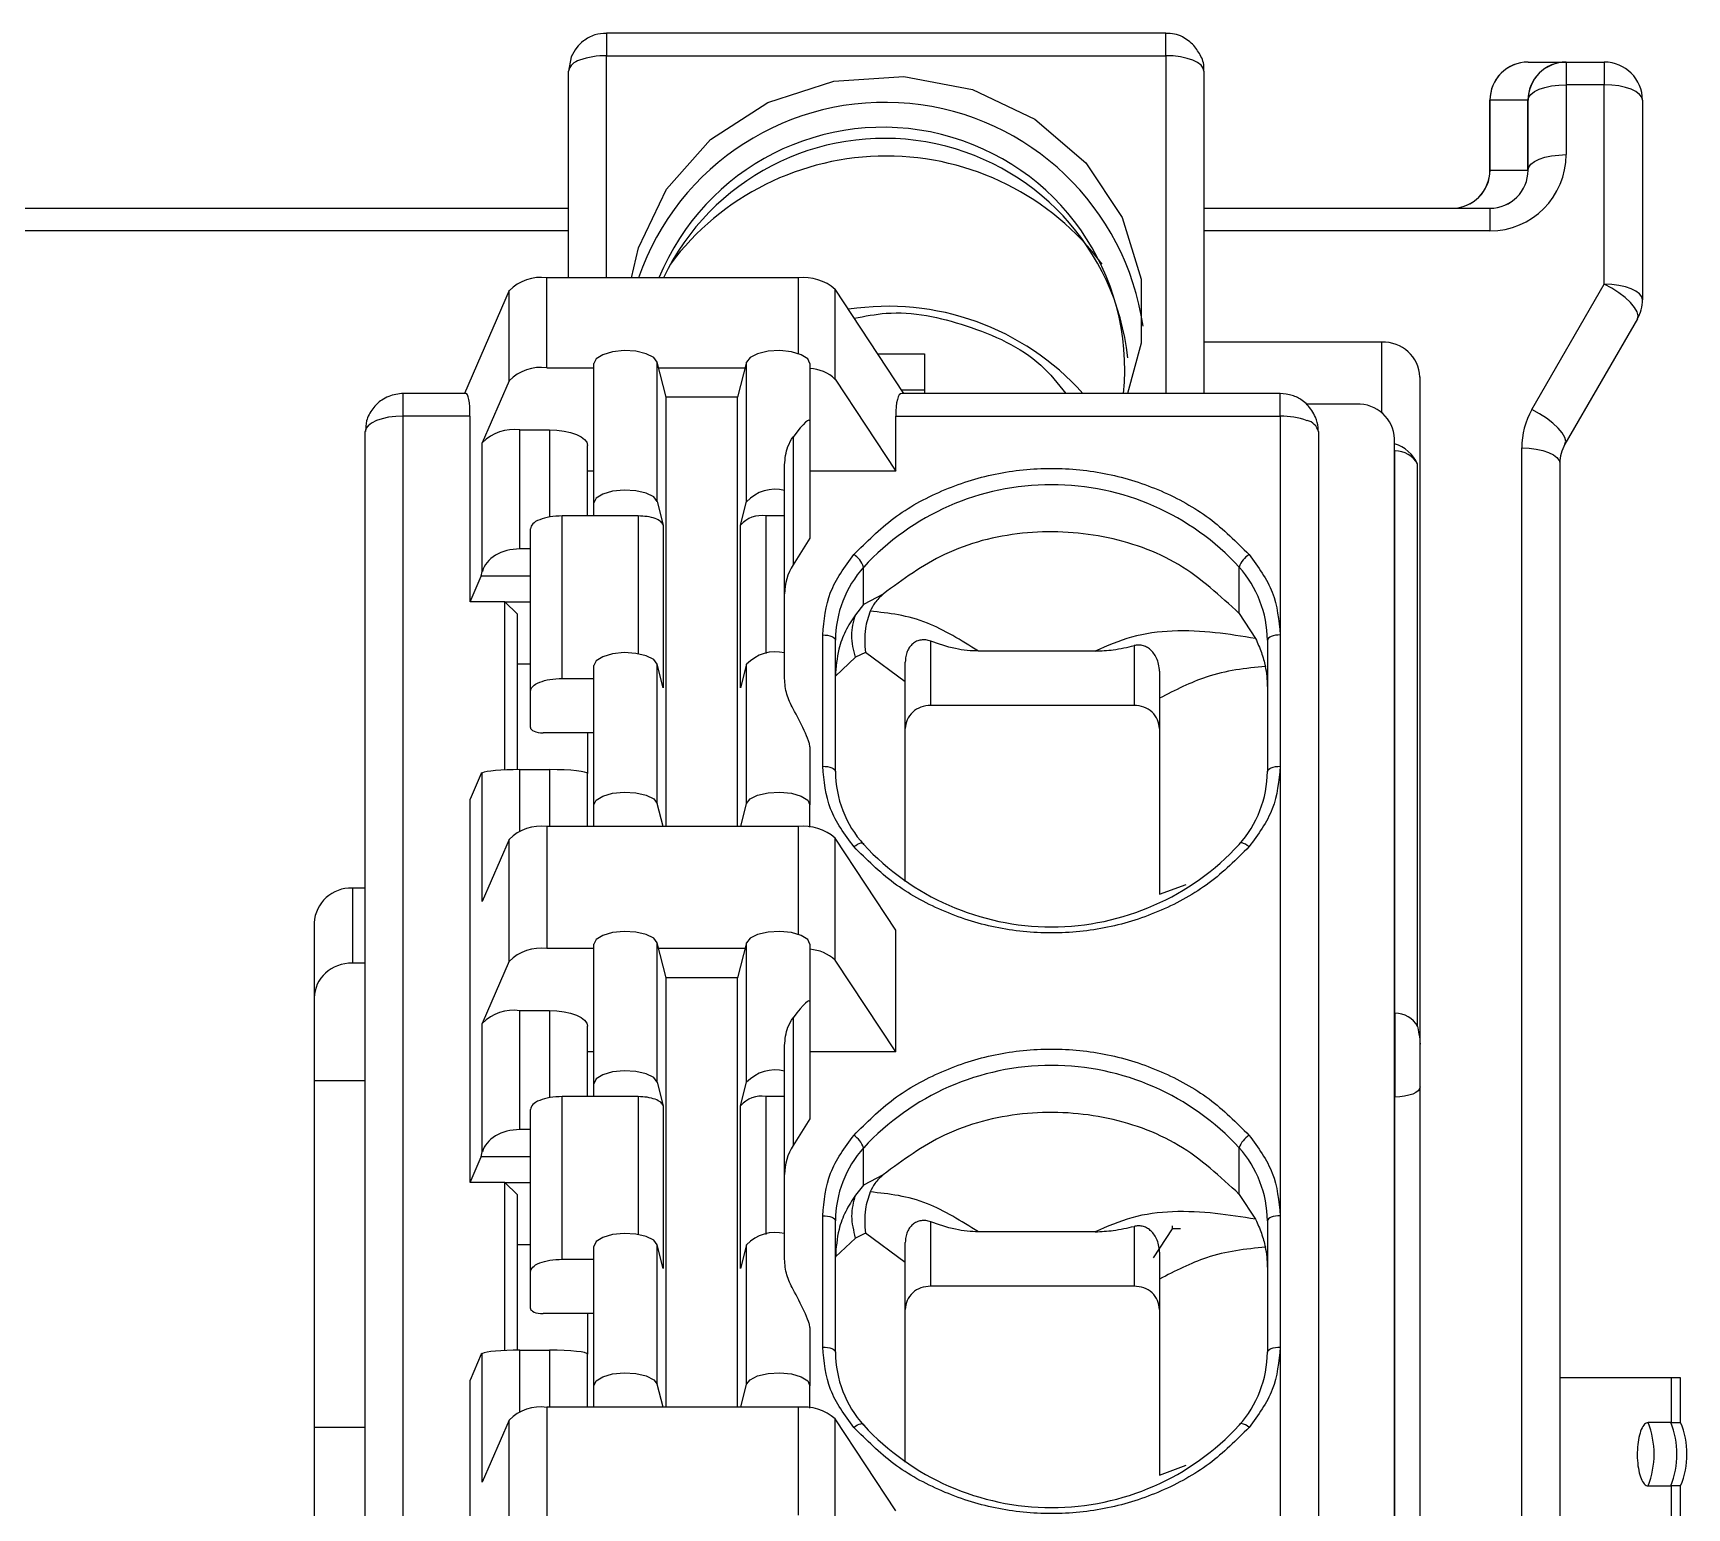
# Model space of a CAD drawing. Header units: millimetres. Extents: x 195 to 222, y 165 to 271.
# Drawn here: x 208.58 to 221.59, y 257.5 to 269.1 of the extents above; entities that cross this region are included whole.
import ezdxf

# ---------------------------------------------------------------- set-up
doc = ezdxf.new("R2010")
doc.units = ezdxf.units.MM

msp = doc.modelspace()

# ---------------------------------------------------------------- linework, layer by layer
at = {"color": 7, "linetype": 'Continuous', "lineweight": 25}
for p, q in [((217.489, 269.097), (213.089, 269.097)), ((212.811, 268.91), (212.789, 268.797)), ((213.089, 268.919), (217.489, 268.919)), ((220.339, 268.869), (220.638, 268.869)), ((220.638, 268.869), (220.639, 268.869)), ((220.639, 268.869), (220.939, 268.869)), ((220.639, 268.869), (220.639, 268.691)), ((220.939, 268.869), (220.939, 268.691)), ((212.789, 267.172), (212.789, 268.797)), ((217.789, 268.797), (217.789, 266.263)), ((220.639, 268.691), (220.639, 268.141)), ((220.939, 268.691), (220.639, 268.691)), ((220.939, 267.121), (220.939, 268.691)), ((220.338, 268.569), (220.039, 268.569)), ((220.039, 268.569), (220.039, 268.019)), ((220.039, 268.019), (220.039, 268.569)), ((220.039, 268.569), (220.039, 268.569)), ((220.339, 268.569), (220.338, 268.569)), ((220.338, 268.019), (220.338, 268.569)), ((220.339, 268.019), (220.339, 268.569)), ((221.239, 268.569), (221.239, 266.999)), ((220.039, 268.019), (220.338, 268.019)), ((220.039, 268.019), (220.039, 268.019)), ((220.338, 268.019), (220.339, 268.019)), ((198.989, 267.719), (212.789, 267.719)), ((217.789, 267.719), (220.039, 267.719)), ((220.039, 267.719), (220.039, 267.541)), ((212.618, 266.464), (212.618, 267.172)), ((214.598, 267.172), (212.618, 267.172)), ((212.323, 267.071), (211.972, 266.263)), ((212.323, 266.363), (212.323, 267.071)), ((214.888, 266.374), (214.888, 267.082)), ((215.427, 266.263), (214.888, 267.082)), ((220.369, 266.135), (220.939, 267.121)), ((221.199, 266.849), (220.629, 265.863)), ((219.189, 266.666), (217.789, 266.666)), ((213.487, 265.412), (213.487, 266.508)), ((213.558, 266.233), (213.487, 266.508)), ((214.19, 266.508), (214.119, 266.233)), ((214.19, 265.412), (214.19, 266.508)), ((215.222, 266.574), (215.589, 266.574)), ((215.589, 266.574), (215.589, 266.263)), ((212.618, 266.464), (212.989, 266.464)), ((212.989, 265.401), (212.989, 266.497)), ((213.499, 266.464), (214.179, 266.464)), ((214.689, 266.497), (214.689, 266.041)), ((214.888, 266.374), (215.364, 265.651)), ((219.489, 238.894), (219.489, 266.392)), ((211.983, 266.263), (211.489, 266.263)), ((211.489, 266.085), (211.489, 266.243)), ((212.323, 266.363), (212.111, 265.875)), ((215.589, 266.289), (215.41, 266.289)), ((218.389, 266.263), (215.412, 266.263)), ((213.558, 262.856), (213.558, 266.233)), ((214.119, 266.233), (213.558, 266.233)), ((214.119, 262.856), (214.119, 266.233)), ((218.989, 266.178), (218.597, 266.178)), ((211.489, 247.905), (211.489, 266.085)), ((212.014, 266.085), (211.489, 266.085)), ((212.014, 264.623), (212.014, 266.085)), ((214.689, 266.041), (214.689, 265.125)), ((215.364, 265.651), (215.364, 266.085)), ((215.364, 266.085), (218.389, 266.085)), ((218.389, 266.085), (218.389, 264.363)), ((211.189, 247.783), (211.189, 265.963)), ((212.111, 264.863), (212.111, 265.875)), ((212.407, 265.976), (212.639, 265.976)), ((212.407, 265.04), (212.407, 265.976)), ((212.939, 265.299), (212.939, 265.854)), ((214.556, 265.92), (214.556, 264.915)), ((218.689, 265.963), (218.689, 247.783)), ((219.289, 239.137), (219.289, 265.904)), ((219.292, 265.811), (219.289, 265.811)), ((219.292, 261.388), (219.292, 265.811)), ((220.289, 235.76), (220.289, 265.835)), ((212.989, 265.651), (212.939, 265.651)), ((214.489, 265.501), (214.489, 265.701)), ((215.364, 265.651), (214.689, 265.651)), ((219.47, 261.283), (219.47, 265.706)), ((220.589, 265.713), (220.589, 235.638)), ((214.489, 265.299), (214.489, 265.501)), ((212.989, 265.299), (212.989, 265.401)), ((213.487, 265.412), (213.535, 265.226)), ((214.143, 265.226), (214.19, 265.412)), ((212.739, 264.02), (212.739, 265.299)), ((212.989, 265.299), (212.739, 265.299)), ((213.336, 265.299), (212.989, 265.299)), ((213.535, 265.226), (213.535, 263.948)), ((214.143, 263.948), (214.143, 265.226)), ((214.489, 265.299), (214.341, 265.299)), ((214.489, 264.222), (214.489, 265.299)), ((212.489, 263.919), (212.489, 265.198)), ((214.689, 265.125), (214.556, 264.915)), ((212.489, 265.04), (212.407, 265.04)), ((212.014, 264.623), (212.102, 264.826)), ((212.102, 264.826), (212.111, 264.863)), ((212.489, 264.826), (212.102, 264.826)), ((215.111, 264.602), (215.111, 264.897)), ((218.067, 264.531), (218.067, 264.897)), ((215.266, 264.685), (215.111, 264.602)), ((212.289, 264.623), (212.014, 264.623)), ((212.289, 263.301), (212.289, 264.623)), ((212.389, 264.526), (212.289, 264.623)), ((212.289, 264.623), (212.489, 264.623)), ((215.111, 264.602), (215.046, 264.522)), ((212.389, 263.304), (212.389, 264.526)), ((218.067, 264.531), (218.195, 264.335)), ((214.789, 263.33), (214.789, 264.363)), ((214.889, 263.289), (214.889, 264.322)), ((215.639, 263.809), (215.639, 264.314)), ((218.289, 264.322), (218.289, 263.289)), ((218.389, 264.363), (218.389, 263.33)), ((214.489, 264.021), (214.489, 264.222)), ((215.047, 264.187), (214.889, 264.039)), ((215.125, 264.225), (215.047, 264.187)), ((215.439, 263.995), (215.125, 264.225)), ((216.933, 264.236), (216.014, 264.236)), ((217.239, 264.279), (217.239, 263.809)), ((212.389, 264.136), (212.489, 264.136)), ((212.989, 263.026), (212.989, 264.122)), ((213.487, 263.036), (213.487, 264.133)), ((213.535, 263.948), (213.487, 264.133)), ((214.19, 264.133), (214.143, 263.948)), ((214.19, 263.036), (214.19, 264.133)), ((214.889, 264.039), (214.889, 264.038)), ((212.489, 263.634), (212.489, 263.919)), ((212.739, 264.02), (212.989, 264.02)), ((215.439, 262.424), (215.439, 263.995)), ((217.239, 263.809), (215.639, 263.809)), ((217.439, 263.865), (217.439, 262.323)), ((212.989, 263.593), (212.589, 263.593)), ((212.939, 263.593), (212.939, 263.273)), ((214.689, 263.483), (214.689, 263.026)), ((212.102, 263.273), (212.014, 263.07)), ((212.111, 263.279), (212.102, 263.273)), ((212.111, 262.267), (212.111, 263.279)), ((212.407, 263.304), (212.639, 263.304)), ((212.939, 262.856), (212.939, 263.273)), ((218.389, 263.33), (218.389, 259.795)), ((212.014, 260.055), (212.014, 263.07)), ((212.989, 262.856), (212.989, 263.026)), ((213.534, 262.856), (213.487, 263.036)), ((214.144, 262.856), (214.19, 263.036)), ((214.689, 262.85), (214.689, 263.026)), ((212.323, 262.755), (212.111, 262.267)), ((212.323, 261.796), (212.323, 262.755)), ((214.598, 262.856), (212.618, 262.856)), ((212.618, 262.856), (212.618, 261.896)), ((214.888, 261.806), (214.888, 262.765)), ((215.364, 262.042), (214.888, 262.765)), ((211.189, 262.372), (211.089, 262.372)), ((211.089, 262.372), (211.089, 261.781)), ((210.789, 262.098), (210.789, 243.188)), ((215.364, 261.083), (215.364, 262.042)), ((212.989, 261.896), (212.618, 261.896)), ((212.989, 260.833), (212.989, 261.93)), ((213.487, 260.844), (213.487, 261.94)), ((213.558, 261.665), (213.487, 261.94)), ((214.179, 261.896), (213.499, 261.896)), ((214.19, 261.94), (214.119, 261.665)), ((214.19, 260.844), (214.19, 261.94)), ((214.689, 261.93), (214.689, 261.473)), ((211.189, 261.78), (211.089, 261.781)), ((212.323, 261.796), (212.111, 261.307)), ((215.364, 261.083), (214.888, 261.806)), ((213.558, 258.288), (213.558, 261.665)), ((214.119, 261.665), (213.558, 261.665)), ((214.119, 258.288), (214.119, 261.665)), ((214.689, 261.473), (214.689, 260.558)), ((212.111, 260.296), (212.111, 261.307)), ((212.407, 261.408), (212.639, 261.408)), ((212.407, 260.472), (212.407, 261.408)), ((214.556, 261.352), (214.556, 260.347)), ((212.939, 260.732), (212.939, 261.286)), ((212.989, 261.083), (212.939, 261.083)), ((214.489, 260.933), (214.489, 261.134)), ((215.364, 261.083), (214.689, 261.083)), ((214.489, 260.732), (214.489, 260.933)), ((211.189, 260.856), (210.789, 260.856)), ((212.989, 260.732), (212.989, 260.833)), ((213.487, 260.844), (213.535, 260.659)), ((214.143, 260.659), (214.19, 260.844)), ((212.739, 259.453), (212.739, 260.732)), ((212.989, 260.732), (212.739, 260.732)), ((213.336, 260.732), (212.989, 260.732)), ((213.535, 260.659), (213.535, 259.38)), ((214.143, 259.38), (214.143, 260.659)), ((214.489, 260.732), (214.341, 260.732)), ((214.489, 259.654), (214.489, 260.732)), ((212.489, 259.351), (212.489, 260.63)), ((214.689, 260.558), (214.556, 260.347)), ((212.489, 260.472), (212.407, 260.472)), ((212.014, 260.055), (212.102, 260.259)), ((212.102, 260.259), (212.111, 260.296)), ((212.489, 260.259), (212.102, 260.259)), ((215.111, 260.034), (215.111, 260.329)), ((218.067, 259.963), (218.067, 260.329)), ((212.289, 260.055), (212.014, 260.055)), ((212.289, 258.734), (212.289, 260.055)), ((212.389, 259.958), (212.289, 260.055)), ((212.289, 260.055), (212.489, 260.055)), ((215.111, 260.034), (215.047, 259.957)), ((215.266, 260.117), (215.111, 260.034)), ((212.389, 258.736), (212.389, 259.958)), ((218.067, 259.963), (218.195, 259.767)), ((214.789, 258.762), (214.789, 259.795)), ((214.889, 258.721), (214.889, 259.755)), ((215.639, 259.241), (215.639, 259.746)), ((218.289, 259.755), (218.289, 258.721)), ((218.389, 259.795), (218.389, 258.762)), ((214.489, 259.453), (214.489, 259.654)), ((215.048, 259.619), (214.889, 259.471)), ((215.125, 259.657), (215.048, 259.619)), ((215.439, 259.427), (215.125, 259.657)), ((216.933, 259.668), (216.014, 259.668)), ((217.239, 259.711), (217.239, 259.241)), ((217.539, 259.692), (217.389, 259.464)), ((217.539, 259.715), (217.539, 259.692)), ((217.605, 259.692), (217.539, 259.692)), ((212.389, 259.569), (212.489, 259.569)), ((212.989, 258.458), (212.989, 259.554)), ((213.487, 258.469), (213.487, 259.565)), ((213.535, 259.38), (213.487, 259.565)), ((214.19, 259.565), (214.143, 259.38)), ((214.19, 258.469), (214.19, 259.565)), ((212.489, 259.066), (212.489, 259.351)), ((212.739, 259.453), (212.989, 259.453)), ((214.889, 259.471), (214.889, 259.47)), ((215.439, 257.856), (215.439, 259.427)), ((217.239, 259.241), (215.639, 259.241)), ((217.439, 259.297), (217.439, 257.755)), ((212.989, 259.026), (212.589, 259.026)), ((212.939, 259.026), (212.939, 258.706)), ((214.689, 258.915), (214.689, 258.458)), ((212.102, 258.706), (212.014, 258.502)), ((212.111, 258.711), (212.102, 258.706)), ((212.111, 257.699), (212.111, 258.711)), ((212.407, 258.736), (212.639, 258.736)), ((212.939, 258.288), (212.939, 258.706)), ((218.389, 258.762), (218.389, 255.228)), ((212.014, 255.487), (212.014, 258.502)), ((212.989, 258.288), (212.989, 258.458)), ((213.534, 258.288), (213.487, 258.469)), ((214.144, 258.288), (214.19, 258.469)), ((214.689, 258.282), (214.689, 258.458)), ((221.464, 258.519), (220.589, 258.519)), ((221.539, 258.519), (221.464, 258.519)), ((221.464, 258.519), (221.464, 258.169)), ((221.539, 258.169), (221.539, 258.519)), ((212.323, 258.187), (212.111, 257.699)), ((212.323, 257.228), (212.323, 258.187)), ((214.598, 258.288), (212.618, 258.288)), ((212.618, 258.288), (212.618, 257.329)), ((214.888, 257.238), (214.888, 258.197)), ((215.364, 257.474), (214.888, 258.197)), ((210.789, 258.131), (211.189, 258.131)), ((221.464, 258.169), (221.284, 258.169)), ((221.464, 258.169), (221.539, 258.169)), ((221.284, 257.669), (221.464, 257.669)), ((221.464, 257.669), (221.464, 257.319)), ((221.539, 257.669), (221.464, 257.669)), ((221.539, 257.319), (221.539, 257.669))]:
    msp.add_line(p, q, dxfattribs=at)
at = {"color": 8, "linetype": 'Continuous', "lineweight": 25}
for p, q in [((213.089, 269.097), (213.089, 268.919)), ((217.489, 268.919), (217.489, 269.097)), ((213.089, 267.172), (213.089, 268.919)), ((217.489, 268.919), (217.489, 266.263)), ((212.789, 267.541), (198.989, 267.541)), ((220.039, 267.541), (217.789, 267.541)), ((214.598, 266.576), (214.598, 267.172)), ((219.189, 266.108), (219.189, 266.666)), ((211.489, 266.243), (211.489, 266.263)), ((218.389, 266.085), (218.389, 266.263)), ((212.639, 265.976), (212.639, 265.29)), ((213.336, 265.299), (213.336, 264.216)), ((214.341, 265.299), (214.341, 264.216)), ((212.407, 262.82), (212.407, 263.304)), ((212.639, 263.304), (212.639, 262.856)), ((214.598, 262.008), (214.598, 262.856)), ((217.439, 262.323), (217.649, 262.399)), ((212.639, 261.408), (212.639, 260.723)), ((219.289, 261.388), (219.292, 261.388)), ((213.336, 260.732), (213.336, 259.648)), ((214.341, 260.732), (214.341, 259.648)), ((219.292, 260.728), (219.289, 260.728)), ((219.292, 238.637), (219.292, 260.728)), ((212.407, 258.252), (212.407, 258.736)), ((212.639, 258.736), (212.639, 258.288)), ((214.598, 257.44), (214.598, 258.288)), ((217.439, 257.755), (217.649, 257.832))]:
    msp.add_line(p, q, dxfattribs=at)
at = {"color": 7, "linetype": 'Continuous', "lineweight": 25, "flags": 128}
for points in [[(217.789, 268.797), (217.783, 268.821), (217.766, 268.844), (217.738, 268.865), (217.701, 268.883), (217.656, 268.898), (217.604, 268.91), (217.547, 268.917), (217.489, 268.919)], [(213.284, 267.172), (213.339, 267.408), (213.559, 267.87), (213.907, 268.261), (214.357, 268.552), (214.877, 268.72), (215.427, 268.755), (215.967, 268.652), (216.457, 268.421), (216.86, 268.077), (217.146, 267.646), (217.295, 267.161), (217.295, 266.657), (217.186, 266.263)], [(220.339, 268.569), (220.345, 268.593), (220.362, 268.615), (220.389, 268.637), (220.427, 268.655), (220.472, 268.67), (220.524, 268.682), (220.58, 268.688), (220.639, 268.691)], [(221.239, 268.569), (221.233, 268.593), (221.216, 268.615), (221.188, 268.637), (221.151, 268.655), (221.106, 268.67), (221.054, 268.682), (220.997, 268.688), (220.939, 268.691)], [(220.339, 268.019), (220.345, 268.043), (220.362, 268.065), (220.389, 268.087), (220.427, 268.105), (220.472, 268.12), (220.524, 268.132), (220.58, 268.138), (220.639, 268.141)], [(221.199, 266.849), (221.204, 266.873), (221.197, 266.904), (221.177, 266.939), (221.145, 266.977), (221.103, 267.016), (221.053, 267.054), (220.997, 267.09), (220.939, 267.121)], [(221.239, 266.999), (221.233, 267.023), (221.216, 267.046), (221.188, 267.067), (221.151, 267.085), (221.106, 267.101), (221.054, 267.112), (220.997, 267.119), (220.939, 267.121)], [(213.487, 266.508), (213.46, 266.545), (213.401, 266.575), (213.319, 266.594), (213.226, 266.599), (213.134, 266.59), (213.058, 266.567), (213.007, 266.535), (212.989, 266.497)], [(214.689, 266.497), (214.671, 266.535), (214.62, 266.567), (214.544, 266.59), (214.452, 266.599), (214.359, 266.594), (214.277, 266.575), (214.218, 266.545), (214.19, 266.508)], [(220.629, 265.863), (220.635, 265.887), (220.627, 265.917), (220.607, 265.952), (220.575, 265.99), (220.533, 266.03), (220.483, 266.068), (220.428, 266.103), (220.369, 266.135)], [(211.489, 266.085), (211.43, 266.082), (211.374, 266.075), (211.322, 266.064), (211.277, 266.049), (211.239, 266.03), (211.212, 266.009), (211.195, 265.986), (211.189, 265.963)], [(212.639, 265.976), (212.697, 265.974), (212.754, 265.967), (212.806, 265.955), (212.851, 265.94), (212.888, 265.922), (212.916, 265.901), (212.933, 265.878), (212.939, 265.854)], [(220.289, 265.835), (220.347, 265.832), (220.404, 265.825), (220.456, 265.814), (220.501, 265.799), (220.538, 265.78), (220.566, 265.759), (220.583, 265.736), (220.589, 265.713)], [(213.487, 265.412), (213.46, 265.448), (213.401, 265.478), (213.319, 265.497), (213.226, 265.503), (213.134, 265.493), (213.058, 265.471), (213.007, 265.439), (212.989, 265.401)], [(214.789, 264.363), (214.808, 264.362), (214.827, 264.36), (214.844, 264.356), (214.86, 264.351), (214.872, 264.345), (214.881, 264.338), (214.887, 264.33), (214.889, 264.322)], [(218.389, 264.363), (218.369, 264.362), (218.351, 264.36), (218.333, 264.356), (218.318, 264.351), (218.306, 264.345), (218.297, 264.338), (218.291, 264.33), (218.289, 264.322)], [(213.487, 264.133), (213.46, 264.169), (213.401, 264.199), (213.319, 264.218), (213.226, 264.224), (213.134, 264.214), (213.058, 264.192), (213.007, 264.16), (212.989, 264.122)], [(212.489, 263.634), (212.491, 263.626), (212.497, 263.618), (212.506, 263.611), (212.518, 263.605), (212.533, 263.6), (212.551, 263.596), (212.569, 263.594), (212.589, 263.593)], [(214.789, 263.33), (214.808, 263.329), (214.827, 263.327), (214.844, 263.323), (214.86, 263.318), (214.872, 263.312), (214.881, 263.304), (214.887, 263.297), (214.889, 263.289)], [(218.289, 263.289), (218.291, 263.297), (218.297, 263.304), (218.306, 263.312), (218.318, 263.318), (218.333, 263.323), (218.351, 263.327), (218.369, 263.329), (218.389, 263.33)], [(212.989, 263.026), (213.007, 263.063), (213.058, 263.096), (213.134, 263.118), (213.226, 263.127), (213.319, 263.122), (213.401, 263.103), (213.46, 263.073), (213.487, 263.036)], [(214.19, 263.036), (214.218, 263.073), (214.277, 263.103), (214.359, 263.122), (214.452, 263.127), (214.544, 263.118), (214.62, 263.096), (214.671, 263.063), (214.689, 263.026)], [(215.033, 262.698), (215.049, 262.708), (215.063, 262.717), (215.077, 262.723), (215.088, 262.727), (215.098, 262.728), (215.105, 262.726), (215.11, 262.722), (215.111, 262.715)], [(218.144, 262.698), (218.129, 262.708), (218.115, 262.717), (218.101, 262.723), (218.089, 262.727), (218.08, 262.728), (218.073, 262.726), (218.068, 262.722), (218.067, 262.715)], [(213.487, 261.94), (213.46, 261.977), (213.401, 262.007), (213.319, 262.026), (213.226, 262.031), (213.134, 262.022), (213.058, 262), (213.007, 261.967), (212.989, 261.93)], [(214.689, 261.93), (214.671, 261.967), (214.62, 262), (214.544, 262.022), (214.452, 262.031), (214.359, 262.026), (214.277, 262.007), (214.218, 261.977), (214.19, 261.94)], [(212.639, 261.408), (212.697, 261.406), (212.754, 261.399), (212.806, 261.388), (212.851, 261.373), (212.888, 261.354), (212.916, 261.333), (212.933, 261.31), (212.939, 261.286)], [(213.487, 260.844), (213.46, 260.881), (213.401, 260.911), (213.319, 260.93), (213.226, 260.935), (213.134, 260.926), (213.058, 260.903), (213.007, 260.871), (212.989, 260.833)], [(219.489, 260.809), (219.485, 260.793), (219.474, 260.778), (219.456, 260.764), (219.432, 260.752), (219.402, 260.742), (219.368, 260.734), (219.331, 260.73), (219.292, 260.728)], [(214.789, 259.795), (214.808, 259.795), (214.827, 259.792), (214.844, 259.789), (214.86, 259.784), (214.872, 259.777), (214.881, 259.77), (214.887, 259.763), (214.889, 259.755)], [(218.389, 259.795), (218.369, 259.795), (218.351, 259.792), (218.333, 259.789), (218.318, 259.784), (218.306, 259.777), (218.297, 259.77), (218.291, 259.763), (218.289, 259.755)], [(213.487, 259.565), (213.46, 259.602), (213.401, 259.632), (213.319, 259.651), (213.226, 259.656), (213.134, 259.647), (213.058, 259.624), (213.007, 259.592), (212.989, 259.554)], [(212.489, 259.066), (212.491, 259.058), (212.497, 259.051), (212.506, 259.044), (212.518, 259.037), (212.533, 259.032), (212.551, 259.029), (212.569, 259.026), (212.589, 259.026)], [(214.789, 258.762), (214.808, 258.761), (214.827, 258.759), (214.844, 258.755), (214.86, 258.75), (214.872, 258.744), (214.881, 258.737), (214.887, 258.729), (214.889, 258.721)], [(218.289, 258.721), (218.291, 258.729), (218.297, 258.737), (218.306, 258.744), (218.318, 258.75), (218.333, 258.755), (218.351, 258.759), (218.369, 258.761), (218.389, 258.762)], [(212.989, 258.458), (213.007, 258.496), (213.058, 258.528), (213.134, 258.55), (213.226, 258.56), (213.319, 258.554), (213.401, 258.535), (213.46, 258.505), (213.487, 258.469)], [(214.19, 258.469), (214.218, 258.505), (214.277, 258.535), (214.359, 258.554), (214.452, 258.56), (214.544, 258.55), (214.62, 258.528), (214.671, 258.496), (214.689, 258.458)], [(215.033, 258.13), (215.049, 258.141), (215.063, 258.149), (215.077, 258.155), (215.088, 258.159), (215.098, 258.16), (215.105, 258.158), (215.11, 258.154), (215.111, 258.147)], [(218.144, 258.13), (218.129, 258.141), (218.115, 258.149), (218.101, 258.155), (218.089, 258.159), (218.08, 258.16), (218.073, 258.158), (218.068, 258.154), (218.067, 258.147)]]:
    msp.add_lwpolyline(points, dxfattribs=at)
at = {"color": 7, "linetype": 'Continuous', "lineweight": 25}
for centre, radius, start, end in [((212.901, 268.77), 0.116, 102.2666, 166.6895), ((213.078, 268.336), 0.583, 88.9354, 110.1916), ((220.339, 268.569), 0.3, 90.0516, 180.0516), ((220.339, 268.569), 0.3, 90, 180), ((220.638, 268.569), 0.3, 90.0516, 180.0516), ((220.639, 268.569), 0.3, 90, 180), ((220.939, 268.569), 0.3, 0, 90), ((215.278, 266.5), 2.052, 8.1503, 160.8702), ((215.263, 266.453), 1.903, 354.2462, 157.8028), ((215.274, 266.344), 1.925, 5.9352, 154.5224), ((215.289, 266.008), 2.122, 36.8391, 143.1609), ((220.039, 268.141), 0.6, 270, 0), ((219.739, 268.019), 0.3, 270, 0), ((219.74, 268.019), 0.3, 270.0516, 0.051), ((220.039, 268.019), 0.3, 270, 0), ((220.039, 268.019), 0.3, 270.0516, 0.051), ((212.57, 266.83), 0.345, 81.9702, 135.7186), ((214.639, 266.795), 0.379, 49.0571, 96.2769), ((215.304, 264.893), 2.055, 41.8111, 98.7308), ((220.939, 266.999), 0.3, 330, 0), ((219.201, 266.378), 0.288, 2.7039, 92.4703), ((212.57, 266.122), 0.345, 81.9702, 135.7186), ((214.682, 266.167), 0.291, 45.1564, 88.6754), ((219.001, 265.891), 0.288, 2.7045, 92.4689), ((220.889, 265.835), 0.6, 150, 180), ((212.358, 265.634), 0.345, 81.9702, 135.7186), ((218.4, 265.501), 0.583, 69.8118, 91.0632), ((218.576, 265.936), 0.116, 13.314, 77.7296), ((219.204, 265.591), 0.289, 23.4051, 72.9422), ((220.889, 265.713), 0.3, 150, 180), ((219.293, 265.609), 0.202, 28.8397, 90.1491), ((214.415, 265.203), 0.306, 76.0464, 137.1494), ((216.589, 263.537), 2.008, 42.6224, 137.3776), ((214.306, 265.089), 0.213, 80.2904, 139.9378), ((214.938, 264.84), 0.182, 18.293, 58.5281), ((218.239, 264.84), 0.182, 121.4717, 161.7069), ((214.916, 264.685), 0.427, 147.4704, 179.836), ((215.755, 264.317), 0.866, 138.0302, 179.6555), ((217.422, 264.317), 0.866, 0.3446, 41.9697), ((214.415, 263.924), 0.306, 76.0464, 137.1507), ((215.755, 263.294), 0.866, 180.3442, 221.9698), ((217.422, 263.294), 0.866, 318.0303, 359.6557), ((212.57, 262.514), 0.345, 81.9724, 135.7165), ((214.639, 262.479), 0.379, 49.0572, 96.2755), ((216.589, 264.075), 2.008, 222.6224, 317.3776), ((211.076, 262.084), 0.288, 87.5302, 177.2957), ((212.57, 261.554), 0.345, 81.9702, 135.7186), ((214.668, 261.566), 0.325, 47.5395, 86.2923), ((212.358, 261.066), 0.345, 81.9702, 135.7186), ((219.293, 261.186), 0.202, 28.8383, 90.1487), ((214.415, 260.636), 0.306, 76.0464, 137.1494), ((216.589, 258.969), 2.008, 42.6224, 137.3776), ((214.306, 260.522), 0.213, 80.2904, 139.9378), ((214.938, 260.272), 0.182, 18.2921, 58.529), ((218.239, 260.272), 0.182, 121.4708, 161.7078), ((214.916, 260.118), 0.427, 147.4704, 179.836), ((215.755, 259.75), 0.866, 138.0302, 179.6555), ((217.422, 259.75), 0.866, 0.3446, 41.9697), ((214.415, 259.357), 0.306, 76.0464, 137.1507), ((215.755, 258.726), 0.866, 180.3442, 221.9698), ((217.422, 258.726), 0.866, 318.0303, 359.6557), ((212.57, 257.946), 0.345, 81.9724, 135.7165), ((214.639, 257.911), 0.379, 49.0586, 96.2754), ((216.589, 259.507), 2.008, 222.6224, 317.3776), ((220.643, 257.919), 0.688, 338.6965, 21.3035), ((220.822, 257.919), 0.688, 338.696, 21.304), ((220.939, 257.919), 0.65, 337.3801, 22.6199)]:
    msp.add_arc(centre, radius, start, end, dxfattribs=at)
for centre, major_axis, ratio, start_param, end_param in [((211.961, 265.963), (0.022, 0.3), 0.160237, 5.143064, 6.294981), ((215.444, 265.963), (-0.035, 0.3), 0.241732, 6.255191, 7.407108), ((214.439, 265.645), (0.246, 0.407), 0.11225, 6.099179, 7.183134), ((212.407, 264.826), (0.3, 0), 0.711252, 1.570796, 2.96706), ((217.289, 263.55), (0.839, 0.839), 0.649408, 5.707227, 5.889967), ((212.407, 263.273), (0.3, 0), 0.102221, 1.570796, 2.96706), ((212.639, 263.273), (0.3, 0), 0.102221, 0, 1.570796), ((211.089, 261.507), (0.3, -0.013), 0.913268, 1.609909, 3.180705), ((214.439, 261.077), (0.246, 0.407), 0.11225, 6.099179, 7.183134), ((219.289, 260.931), (0.002, 0.5), 0.009215, 4.293715, 5.864207), ((212.407, 260.259), (0.3, 0), 0.711252, 1.570796, 2.96706), ((217.289, 258.982), (0.839, 0.839), 0.649408, 5.707227, 5.889967), ((212.407, 258.706), (0.3, 0), 0.102221, 1.570796, 2.96706), ((212.639, 258.706), (0.3, 0), 0.102221, 0, 1.570796)]:
    msp.add_ellipse(centre, major_axis=major_axis, ratio=ratio, start_param=start_param, end_param=end_param, dxfattribs=at)
for points, knots in [([(213.089, 269.095), (213.057, 269.093), (212.992, 269.089), (212.911, 269.043), (212.848, 268.983), (212.824, 268.935), (212.811, 268.91)], [0, 0, 0, 0, 0.26589, 0.552608, 0.761352, 1, 1, 1, 1]), ([(217.71, 268.999), (217.681, 269.025), (217.636, 269.064), (217.557, 269.093), (217.512, 269.093), (217.489, 269.093)], [0, 0, 0, 0, 0.460926, 0.724788, 1, 1, 1, 1]), ([(217.787, 268.8), (217.787, 268.804), (217.794, 268.842), (217.77, 268.917), (217.73, 268.972), (217.71, 268.999)], [0, 0, 0, 0, 0.055971, 0.534429, 1, 1, 1, 1]), ([(215.038, 266.854), (215.121, 266.87), (215.414, 266.928), (215.938, 266.811), (216.443, 266.586), (216.64, 266.34), (216.703, 266.263)], [0, 0, 0, 0, 0.1353145, 0.4732096, 0.8332452, 1, 1, 1, 1]), ([(211.489, 266.263), (211.45, 266.258), (211.39, 266.251), (211.308, 266.206), (211.243, 266.144), (211.195, 266.055), (211.193, 265.991), (211.193, 265.962)], [0, 0, 0, 0, 0.2500635, 0.3810629, 0.592074, 0.819738, 1, 1, 1, 1]), ([(218.667, 266.076), (218.648, 266.111), (218.62, 266.161), (218.553, 266.216), (218.483, 266.254), (218.421, 266.259), (218.389, 266.262)], [0, 0, 0, 0, 0.334002, 0.481675, 0.729089, 1, 1, 1, 1]), ([(218.687, 265.965), (218.687, 265.974), (218.689, 266.012), (218.676, 266.049), (218.667, 266.076)], [0, 0, 0, 0, 0.256178, 1, 1, 1, 1]), ([(214.489, 265.701), (214.494, 265.751), (214.501, 265.832), (214.541, 265.896), (214.556, 265.92)], [0, 0, 0, 0, 0.617964, 1, 1, 1, 1]), ([(215.033, 264.995), (215.134, 265.095), (215.335, 265.296), (215.721, 265.508), (216.143, 265.644), (216.589, 265.688), (217.035, 265.644), (217.457, 265.508), (217.843, 265.296), (218.044, 265.095), (218.144, 264.995)], [0, 0, 0, 0, 0.125038, 0.249996, 0.374921, 0.499998, 0.624923, 0.75, 0.874886, 1, 1, 1, 1]), ([(212.739, 265.299), (212.706, 265.298), (212.641, 265.295), (212.558, 265.271), (212.5, 265.238), (212.493, 265.211), (212.489, 265.198)], [0, 0, 0, 0, 0.2499996, 0.5000032, 0.7500109, 1, 1, 1, 1]), ([(213.535, 265.226), (213.53, 265.236), (213.52, 265.256), (213.473, 265.28), (213.41, 265.296), (213.361, 265.298), (213.336, 265.299)], [0, 0, 0, 0, 0.249986, 0.499992, 0.749994, 1, 1, 1, 1]), ([(218.067, 264.531), (217.916, 264.67), (217.615, 264.95), (217.002, 265.166), (216.358, 265.194), (215.741, 265.036), (215.42, 264.799), (215.266, 264.685)], [0, 0, 0, 0, 0.203015, 0.406031, 0.609046, 0.812062, 1, 1, 1, 1]), ([(214.789, 264.363), (214.8, 264.478), (214.822, 264.708), (214.963, 264.899), (215.033, 264.995)], [0, 0, 0, 0, 0.499999, 1, 1, 1, 1]), ([(218.144, 264.995), (218.215, 264.899), (218.356, 264.708), (218.378, 264.478), (218.389, 264.363)], [0, 0, 0, 0, 0.500001, 1, 1, 1, 1]), ([(215.266, 264.685), (215.242, 264.663), (215.201, 264.624), (215.174, 264.572), (215.162, 264.55)], [0, 0, 0, 0, 0.561425, 1, 1, 1, 1]), ([(215.162, 264.55), (215.147, 264.505), (215.112, 264.4), (215.12, 264.288), (215.125, 264.225)], [0, 0, 0, 0, 0.4263, 1, 1, 1, 1]), ([(216.014, 264.236), (215.879, 264.32), (215.581, 264.505), (215.31, 264.534), (215.162, 264.55)], [0, 0, 0, 0, 0.454923, 1, 1, 1, 1]), ([(215.046, 264.522), (215.018, 264.48), (214.964, 264.395), (214.904, 264.232), (214.894, 264.11), (214.889, 264.039)], [0, 0, 0, 0, 0.291491, 0.582971, 1, 1, 1, 1]), ([(215.047, 264.187), (215.033, 264.244), (215.004, 264.36), (215.032, 264.468), (215.046, 264.522)], [0, 0, 0, 0, 0.499991, 1, 1, 1, 1]), ([(215.639, 264.314), (215.626, 264.318), (215.602, 264.325), (215.564, 264.325), (215.528, 264.315), (215.497, 264.295), (215.472, 264.268), (215.453, 264.234), (215.441, 264.194), (215.44, 264.165), (215.439, 264.15)], [0, 0, 0, 0, 0.147557, 0.282066, 0.406605, 0.525055, 0.635421, 0.749614, 0.87038, 1, 1, 1, 1]), ([(216.014, 264.236), (215.985, 264.237), (215.922, 264.239), (215.788, 264.262), (215.701, 264.292), (215.639, 264.314)], [0, 0, 0, 0, 0.2066752, 0.4362831, 1, 1, 1, 1]), ([(218.195, 264.335), (217.985, 264.369), (217.683, 264.418), (217.227, 264.364), (217.027, 264.277), (216.933, 264.236)], [0, 0, 0, 0, 0.54404, 0.783608, 1, 1, 1, 1]), ([(218.195, 264.335), (218.211, 264.298), (218.245, 264.222), (218.263, 264.152), (218.272, 264.116)], [0, 0, 0, 0, 0.487865, 1, 1, 1, 1]), ([(216.933, 264.236), (216.981, 264.238), (217.09, 264.244), (217.186, 264.266), (217.239, 264.279)], [0, 0, 0, 0, 0.444238, 1, 1, 1, 1]), ([(217.439, 264.077), (217.438, 264.096), (217.435, 264.131), (217.418, 264.18), (217.395, 264.218), (217.368, 264.248), (217.337, 264.269), (217.304, 264.281), (217.27, 264.285), (217.249, 264.281), (217.239, 264.279)], [0, 0, 0, 0, 0.170697, 0.322161, 0.455161, 0.570805, 0.681523, 0.787504, 0.892409, 1, 1, 1, 1]), ([(215.439, 263.995), (215.439, 264.019), (215.439, 264.069), (215.439, 264.123), (215.439, 264.15)], [0, 0, 0, 0, 0.483973, 1, 1, 1, 1]), ([(218.272, 264.116), (218.118, 264.1), (217.843, 264.071), (217.562, 263.928), (217.439, 263.865)], [0, 0, 0, 0, 0.5610357, 1, 1, 1, 1]), ([(217.439, 264.077), (217.439, 264.039), (217.439, 263.967), (217.439, 263.898), (217.439, 263.865)], [0, 0, 0, 0, 0.513028, 1, 1, 1, 1]), ([(212.489, 263.919), (212.493, 263.932), (212.5, 263.959), (212.558, 263.992), (212.641, 264.016), (212.706, 264.019), (212.739, 264.02)], [0, 0, 0, 0, 0.250002, 0.500006, 0.750005, 1, 1, 1, 1]), ([(214.556, 263.783), (214.537, 263.82), (214.498, 263.898), (214.492, 263.979), (214.489, 264.021)], [0, 0, 0, 0, 0.482089, 1, 1, 1, 1]), ([(214.689, 263.483), (214.688, 263.489), (214.687, 263.501), (214.674, 263.544), (214.633, 263.64), (214.587, 263.726), (214.556, 263.783)], [0, 0, 0, 0, 0.102335, 0.212847, 0.476859, 1, 1, 1, 1]), ([(215.639, 263.809), (215.613, 263.806), (215.56, 263.801), (215.494, 263.758), (215.448, 263.698), (215.442, 263.65), (215.439, 263.626)], [0, 0, 0, 0, 0.2500006, 0.5000007, 0.7499938, 1, 1, 1, 1]), ([(217.439, 263.626), (217.436, 263.65), (217.43, 263.698), (217.384, 263.758), (217.318, 263.801), (217.265, 263.806), (217.239, 263.809)], [0, 0, 0, 0, 0.250007, 0.499999, 0.750002, 1, 1, 1, 1]), ([(215.033, 262.698), (214.963, 262.794), (214.822, 262.985), (214.8, 263.215), (214.789, 263.33)], [0, 0, 0, 0, 0.500001, 1, 1, 1, 1]), ([(218.389, 263.33), (218.378, 263.215), (218.356, 262.985), (218.215, 262.794), (218.144, 262.698)], [0, 0, 0, 0, 0.499999, 1, 1, 1, 1]), ([(218.144, 262.698), (218.044, 262.598), (217.843, 262.397), (217.457, 262.185), (217.035, 262.048), (216.589, 262.005), (216.143, 262.048), (215.721, 262.185), (215.335, 262.397), (215.134, 262.598), (215.033, 262.698)], [0, 0, 0, 0, 0.125038, 0.249996, 0.374921, 0.499998, 0.624923, 0.75, 0.874886, 1, 1, 1, 1]), ([(214.489, 261.134), (214.494, 261.184), (214.501, 261.264), (214.541, 261.328), (214.556, 261.352)], [0, 0, 0, 0, 0.617959, 1, 1, 1, 1]), ([(219.47, 261.283), (219.47, 261.272), (219.476, 261.248), (219.485, 261.197), (219.489, 261.17), (219.489, 261.143)], [0, 0, 0, 0, 0.5, 0.5, 1, 1, 1, 1]), ([(215.033, 260.427), (215.134, 260.527), (215.335, 260.728), (215.721, 260.94), (216.143, 261.077), (216.589, 261.12), (217.035, 261.077), (217.457, 260.94), (217.843, 260.728), (218.044, 260.527), (218.144, 260.427)], [0, 0, 0, 0, 0.125038, 0.249996, 0.374921, 0.499998, 0.624923, 0.75, 0.874885, 1, 1, 1, 1]), ([(212.739, 260.732), (212.706, 260.73), (212.641, 260.727), (212.558, 260.704), (212.5, 260.67), (212.493, 260.643), (212.489, 260.63)], [0, 0, 0, 0, 0.249999, 0.500002, 0.749991, 1, 1, 1, 1]), ([(213.535, 260.659), (213.53, 260.669), (213.52, 260.688), (213.473, 260.712), (213.41, 260.728), (213.361, 260.731), (213.336, 260.732)], [0, 0, 0, 0, 0.250004, 0.500006, 0.750003, 1, 1, 1, 1]), ([(218.067, 259.963), (217.916, 260.103), (217.615, 260.382), (217.002, 260.599), (216.358, 260.627), (215.741, 260.468), (215.42, 260.231), (215.266, 260.117)], [0, 0, 0, 0, 0.2030148, 0.4060306, 0.6090461, 0.8120618, 1, 1, 1, 1]), ([(214.789, 259.795), (214.8, 259.91), (214.822, 260.14), (214.963, 260.331), (215.033, 260.427)], [0, 0, 0, 0, 0.5000011, 1, 1, 1, 1]), ([(218.144, 260.427), (218.215, 260.331), (218.356, 260.14), (218.378, 259.91), (218.389, 259.795)], [0, 0, 0, 0, 0.4999989, 1, 1, 1, 1]), ([(215.266, 260.117), (215.242, 260.096), (215.201, 260.057), (215.174, 260.005), (215.162, 259.982)], [0, 0, 0, 0, 0.561438, 1, 1, 1, 1]), ([(215.047, 259.957), (215.02, 259.915), (214.965, 259.83), (214.904, 259.667), (214.895, 259.544), (214.889, 259.471)], [0, 0, 0, 0, 0.289786, 0.579561, 1, 1, 1, 1]), ([(215.048, 259.619), (215.034, 259.678), (215.005, 259.794), (215.033, 259.903), (215.047, 259.957)], [0, 0, 0, 0, 0.5000081, 1, 1, 1, 1]), ([(215.162, 259.982), (215.147, 259.937), (215.112, 259.832), (215.12, 259.721), (215.125, 259.657)], [0, 0, 0, 0, 0.426299, 1, 1, 1, 1]), ([(216.014, 259.668), (215.879, 259.752), (215.582, 259.938), (215.31, 259.966), (215.162, 259.982)], [0, 0, 0, 0, 0.4542095, 1, 1, 1, 1]), ([(215.639, 259.746), (215.626, 259.75), (215.602, 259.758), (215.564, 259.757), (215.528, 259.747), (215.497, 259.728), (215.472, 259.7), (215.453, 259.666), (215.441, 259.626), (215.44, 259.598), (215.439, 259.583)], [0, 0, 0, 0, 0.1475691, 0.282065, 0.4066033, 0.5250518, 0.6354173, 0.7496155, 0.8703701, 1, 1, 1, 1]), ([(216.014, 259.668), (215.985, 259.669), (215.922, 259.672), (215.788, 259.694), (215.701, 259.725), (215.639, 259.746)], [0, 0, 0, 0, 0.2066762, 0.4362831, 1, 1, 1, 1]), ([(218.195, 259.767), (217.986, 259.801), (217.684, 259.85), (217.228, 259.797), (217.028, 259.71), (216.933, 259.668)], [0, 0, 0, 0, 0.543037, 0.782404, 1, 1, 1, 1]), ([(218.195, 259.767), (218.211, 259.73), (218.245, 259.655), (218.263, 259.584), (218.272, 259.548)], [0, 0, 0, 0, 0.487858, 1, 1, 1, 1]), ([(216.933, 259.668), (216.981, 259.671), (217.09, 259.676), (217.186, 259.699), (217.239, 259.711)], [0, 0, 0, 0, 0.44424, 1, 1, 1, 1]), ([(217.439, 259.509), (217.438, 259.528), (217.435, 259.564), (217.418, 259.612), (217.395, 259.651), (217.368, 259.68), (217.337, 259.701), (217.304, 259.713), (217.27, 259.717), (217.249, 259.713), (217.239, 259.711)], [0, 0, 0, 0, 0.1706975, 0.3221612, 0.4551601, 0.5708055, 0.6815195, 0.7875048, 0.8924099, 1, 1, 1, 1]), ([(215.439, 259.427), (215.439, 259.451), (215.439, 259.502), (215.439, 259.555), (215.439, 259.583)], [0, 0, 0, 0, 0.483934, 1, 1, 1, 1]), ([(218.272, 259.548), (218.118, 259.532), (217.843, 259.503), (217.562, 259.36), (217.439, 259.297)], [0, 0, 0, 0, 0.560912, 1, 1, 1, 1]), ([(217.439, 259.509), (217.439, 259.472), (217.439, 259.399), (217.439, 259.33), (217.439, 259.297)], [0, 0, 0, 0, 0.5130228, 1, 1, 1, 1]), ([(212.489, 259.351), (212.493, 259.364), (212.5, 259.391), (212.558, 259.425), (212.641, 259.448), (212.706, 259.451), (212.739, 259.453)], [0, 0, 0, 0, 0.249989, 0.499997, 0.750001, 1, 1, 1, 1]), ([(214.556, 259.215), (214.537, 259.253), (214.498, 259.331), (214.492, 259.411), (214.489, 259.453)], [0, 0, 0, 0, 0.482089, 1, 1, 1, 1]), ([(214.689, 258.915), (214.688, 258.921), (214.687, 258.933), (214.674, 258.976), (214.633, 259.072), (214.587, 259.158), (214.556, 259.215)], [0, 0, 0, 0, 0.102335, 0.212855, 0.476859, 1, 1, 1, 1]), ([(215.639, 259.241), (215.613, 259.238), (215.56, 259.233), (215.494, 259.191), (215.448, 259.13), (215.442, 259.082), (215.439, 259.058)], [0, 0, 0, 0, 0.250003, 0.500005, 0.750001, 1, 1, 1, 1]), ([(217.439, 259.058), (217.436, 259.082), (217.43, 259.13), (217.384, 259.191), (217.318, 259.233), (217.265, 259.238), (217.239, 259.241)], [0, 0, 0, 0, 0.25, 0.499994, 0.75, 1, 1, 1, 1]), ([(215.033, 258.13), (214.963, 258.226), (214.822, 258.417), (214.8, 258.647), (214.789, 258.762)], [0, 0, 0, 0, 0.4999989, 1, 1, 1, 1]), ([(218.389, 258.762), (218.378, 258.647), (218.356, 258.417), (218.215, 258.226), (218.144, 258.13)], [0, 0, 0, 0, 0.5000011, 1, 1, 1, 1]), ([(218.144, 258.13), (218.044, 258.03), (217.843, 257.829), (217.457, 257.617), (217.035, 257.481), (216.589, 257.437), (216.143, 257.481), (215.721, 257.617), (215.335, 257.829), (215.134, 258.03), (215.033, 258.13)], [0, 0, 0, 0, 0.1250383, 0.2499958, 0.3749211, 0.499998, 0.6249231, 0.7500004, 0.8748852, 1, 1, 1, 1]), ([(221.284, 258.169), (221.274, 258.166), (221.255, 258.16), (221.229, 258.117), (221.21, 258.054), (221.199, 257.975), (221.197, 257.889), (221.205, 257.807), (221.223, 257.738), (221.246, 257.689), (221.268, 257.67), (221.281, 257.669), (221.284, 257.669)], [0, 0, 0, 0, 0.1073735, 0.2147433, 0.322117, 0.4294891, 0.5368614, 0.644234, 0.751607, 0.8589797, 0.9663512, 1, 1, 1, 1])]:
    msp.add_open_spline(points, degree=3, knots=knots, dxfattribs=at)

doc.saveas('drawing.dxf')
